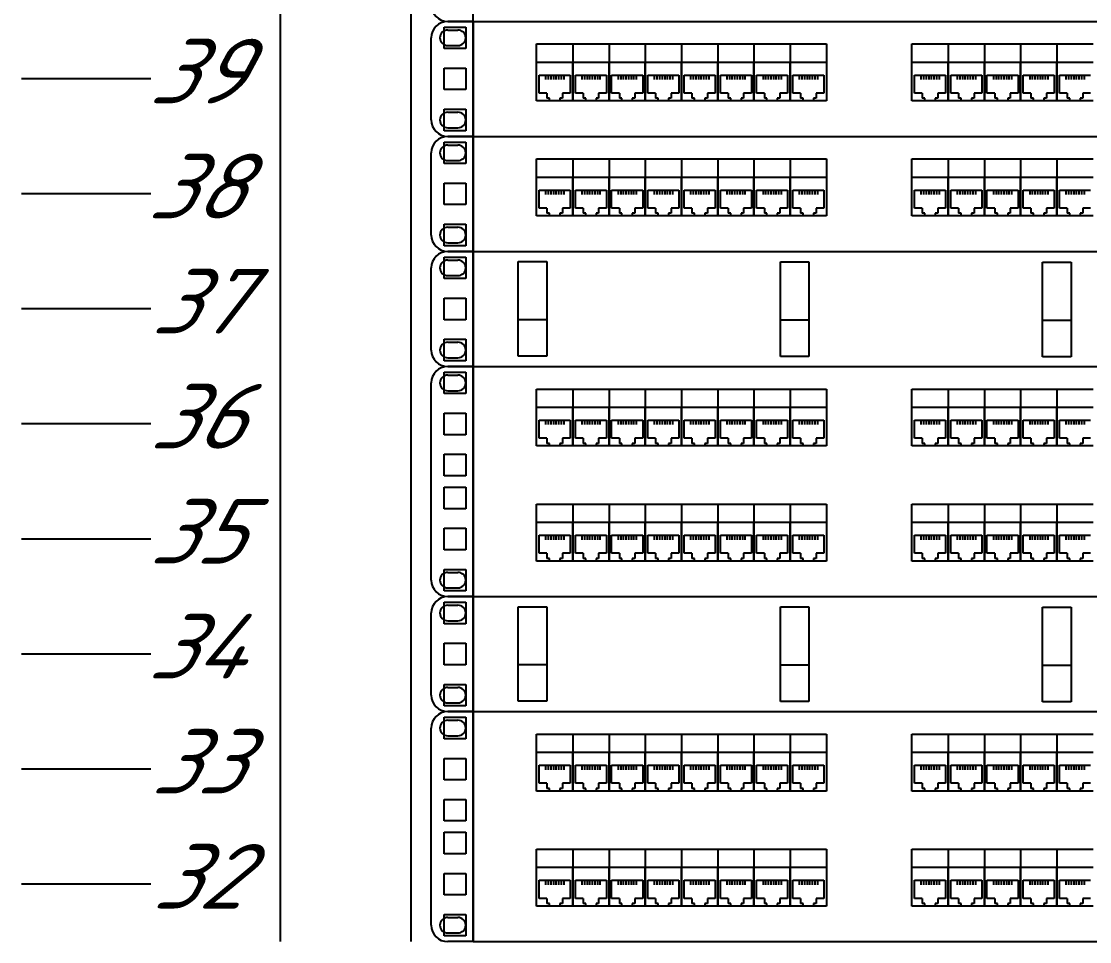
# Model space of a CAD drawing. Extents: x -260425 to 1294666, y -169889 to -2349.
# Drawn here: x 997231 to 1001358, y -81929 to -78373 of the extents above; entities that cross this region are included whole.
import ezdxf
from ezdxf.enums import TextEntityAlignment as Align

# ---------------------------------------------------------------- set-up
doc = ezdxf.new("R2010")
doc.units = 0
doc.header["$LTSCALE"] = 100
doc.styles.add('1ISOCPEUR', font='isocpeui.ttf', dxfattribs={"height": 250})

# ---------------------------------------------------------------- blocks, each defined once
blk = doc.blocks.new('*U218')
at = {"color": 0, "linetype": 'ByBlock', "lineweight": -2}
for p, q in [((0, 1811.3), (0, 1766.85)), ((50.5, 1811.3), (50.5, 1766.85)), ((0, 1766.85), (0, 1722.4)), ((50.5, 1766.85), (50.5, 1722.4)), ((74.5, 1766.85), (74.5, 1722.4)), ((63.35, 1756.35), (63.35, 1764.65)), ((63.35, 1764.65), (71.65, 1764.65)), ((71.65, 1764.65), (71.65, 1756.35)), ((71.65, 1756.35), (63.35, 1756.35)), ((63.35, 1740.475), (63.35, 1748.775)), ((63.35, 1748.775), (71.65, 1748.775)), ((71.65, 1748.775), (71.65, 1740.475)), ((-50, 1744.625), (-100, 1744.625)), ((71.65, 1740.475), (63.35, 1740.475)), ((63.35, 1724.6), (63.35, 1732.9)), ((63.35, 1732.9), (71.65, 1732.9)), ((71.65, 1732.9), (71.65, 1724.6)), ((0, 1722.4), (0, 1677.95)), ((50.5, 1722.4), (50.5, 1677.95)), ((71.65, 1724.6), (63.35, 1724.6)), ((74.5, 1722.4), (74.5, 1677.95)), ((63.35, 1711.9), (63.35, 1720.2)), ((63.35, 1720.2), (71.65, 1720.2)), ((71.65, 1720.2), (71.65, 1711.9)), ((71.65, 1711.9), (63.35, 1711.9)), ((63.35, 1696.025), (63.35, 1704.325)), ((63.35, 1704.325), (71.65, 1704.325)), ((71.65, 1704.325), (71.65, 1696.025)), ((-50, 1700.175), (-100, 1700.175)), ((71.65, 1696.025), (63.35, 1696.025)), ((63.35, 1680.15), (63.35, 1688.45)), ((63.35, 1688.45), (71.65, 1688.45)), ((71.65, 1688.45), (71.65, 1680.15)), ((71.65, 1680.15), (63.35, 1680.15)), ((0, 1677.95), (0, 1633.5)), ((50.5, 1677.95), (50.5, 1633.5)), ((63.35, 1667.45), (63.35, 1675.75)), ((63.35, 1675.75), (71.65, 1675.75)), ((71.65, 1675.75), (71.65, 1667.45)), ((74.5, 1677.95), (74.5, 1633.5)), ((71.65, 1667.45), (63.35, 1667.45)), ((63.35, 1651.575), (63.35, 1659.875)), ((63.35, 1659.875), (71.65, 1659.875)), ((71.65, 1659.875), (71.65, 1651.575)), ((-50, 1655.725), (-100, 1655.725)), ((71.65, 1651.575), (63.35, 1651.575)), ((63.35, 1635.7), (63.35, 1644)), ((63.35, 1644), (71.65, 1644)), ((71.65, 1644), (71.65, 1635.7)), ((71.65, 1635.7), (63.35, 1635.7)), ((0, 1633.5), (0, 1589.05)), ((50.5, 1633.5), (50.5, 1589.05)), ((63.35, 1623), (63.35, 1631.3)), ((63.35, 1631.3), (71.65, 1631.3)), ((71.65, 1631.3), (71.65, 1623)), ((74.5, 1633.5), (74.5, 1589.05)), ((71.65, 1623), (63.35, 1623)), ((63.35, 1607.125), (63.35, 1615.425)), ((63.35, 1615.425), (71.65, 1615.425)), ((71.65, 1615.425), (71.65, 1607.125)), ((-50, 1611.275), (-100, 1611.275)), ((71.65, 1607.125), (63.35, 1607.125)), ((63.35, 1591.25), (63.35, 1599.55)), ((63.35, 1599.55), (71.65, 1599.55)), ((71.65, 1599.55), (71.65, 1591.25)), ((0, 1589.05), (0, 1544.6)), ((50.5, 1589.05), (50.5, 1544.6)), ((71.65, 1591.25), (63.35, 1591.25)), ((74.5, 1589.05), (74.5, 1544.6)), ((63.35, 1578.55), (63.35, 1586.85)), ((63.35, 1586.85), (71.65, 1586.85)), ((71.65, 1586.85), (71.65, 1578.55)), ((71.65, 1578.55), (63.35, 1578.55)), ((63.35, 1562.675), (63.35, 1570.975)), ((63.35, 1570.975), (71.65, 1570.975)), ((71.65, 1570.975), (71.65, 1562.675)), ((-50, 1566.825), (-100, 1566.825)), ((71.65, 1562.675), (63.35, 1562.675)), ((63.35, 1546.8), (63.35, 1555.1)), ((63.35, 1555.1), (71.65, 1555.1)), ((71.65, 1555.1), (71.65, 1546.8)), ((0, 1544.6), (0, 1500.15)), ((50.5, 1544.6), (50.5, 1500.15)), ((71.65, 1546.8), (63.35, 1546.8)), ((74.5, 1544.6), (74.5, 1500.15)), ((63.35, 1534.1), (63.35, 1542.4)), ((63.35, 1542.4), (71.65, 1542.4)), ((71.65, 1542.4), (71.65, 1534.1)), ((71.65, 1534.1), (63.35, 1534.1)), ((63.35, 1518.225), (63.35, 1526.525)), ((63.35, 1526.525), (71.65, 1526.525)), ((71.65, 1526.525), (71.65, 1518.225)), ((-50, 1522.375), (-100, 1522.375)), ((71.65, 1518.225), (63.35, 1518.225)), ((63.35, 1502.35), (63.35, 1510.65)), ((63.35, 1510.65), (71.65, 1510.65)), ((71.65, 1510.65), (71.65, 1502.35)), ((71.65, 1502.35), (63.35, 1502.35)), ((0, 1500.15), (0, 1455.7)), ((50.5, 1500.15), (50.5, 1455.7)), ((63.35, 1489.65), (63.35, 1497.95)), ((63.35, 1497.95), (71.65, 1497.95)), ((71.65, 1497.95), (71.65, 1489.65)), ((74.5, 1500.15), (74.5, 1455.7)), ((71.65, 1489.65), (63.35, 1489.65)), ((63.35, 1473.775), (63.35, 1482.075)), ((63.35, 1482.075), (71.65, 1482.075)), ((71.65, 1482.075), (71.65, 1473.775)), ((-50, 1477.925), (-100, 1477.925)), ((71.65, 1473.775), (63.35, 1473.775)), ((63.35, 1457.9), (63.35, 1466.2)), ((63.35, 1466.2), (71.65, 1466.2)), ((71.65, 1466.2), (71.65, 1457.9)), ((71.65, 1457.9), (63.35, 1457.9)), ((0, 1455.7), (0, 1411.25)), ((50.5, 1455.7), (50.5, 1411.25)), ((63.35, 1445.2), (63.35, 1453.5)), ((63.35, 1453.5), (71.65, 1453.5)), ((71.65, 1453.5), (71.65, 1445.2)), ((74.5, 1455.7), (74.5, 1411.25)), ((71.65, 1445.2), (63.35, 1445.2)), ((63.35, 1429.325), (63.35, 1437.625)), ((63.35, 1437.625), (71.65, 1437.625)), ((71.65, 1437.625), (71.65, 1429.325)), ((-50, 1433.475), (-100, 1433.475)), ((71.65, 1429.325), (63.35, 1429.325)), ((63.35, 1413.45), (63.35, 1421.75)), ((63.35, 1421.75), (71.65, 1421.75)), ((71.65, 1421.75), (71.65, 1413.45)), ((71.65, 1413.45), (63.35, 1413.45))]:
    blk.add_line(p, q, dxfattribs=at)
blk = doc.blocks.new('*U215')
at = {"color": 0, "linetype": 'ByBlock', "lineweight": -2}
for p, q in [((164.69, 22.22), (174.5, 22.22)), ((174.5, -22.23), (174.5, 22.22)), ((174.5, 22.22), (625.5, 22.22)), ((164.69, 18.87), (168.65, 18.87)), ((158.34, -15.88), (158.34, 15.87)), ((164.69, 12.87), (168.65, 12.87)), ((199, 6.5), (199, 13.5)), ((199, 13.5), (213, 13.5)), ((213, 13.5), (213, 6.5)), ((213, 13.5), (227, 13.5)), ((227, 13.5), (227, 6.5)), ((227, 13.5), (241, 13.5)), ((241, 13.5), (241, 6.5)), ((241, 13.5), (255, 13.5)), ((255, 13.5), (255, 6.5)), ((255, 13.5), (269, 13.5)), ((269, 13.5), (269, 6.5)), ((269, 13.5), (283, 13.5)), ((283, 13.5), (283, 6.5)), ((283, 13.5), (297, 13.5)), ((297, 13.5), (297, 6.5)), ((297, 13.5), (311, 13.5)), ((311, 13.5), (311, 6.5)), ((344, 13.5), (358, 13.5)), ((344, 6.5), (344, 13.5)), ((358, 13.5), (372, 13.5)), ((358, 13.5), (358, 6.5)), ((372, 13.5), (386, 13.5)), ((372, 13.5), (372, 6.5)), ((386, 13.5), (400, 13.5)), ((386, 13.5), (386, 6.5)), ((400, 13.5), (414, 13.5)), ((400, 13.5), (400, 6.5)), ((199, 6.5), (213, 6.5)), ((199, -8.5), (199, 6.5)), ((213, 6.5), (227, 6.5)), ((213, -8.5), (213, 6.5)), ((213, 6.5), (213, -8.5)), ((227, 6.5), (241, 6.5)), ((227, -8.5), (227, 6.5)), ((227, 6.5), (227, -8.5)), ((241, 6.5), (255, 6.5)), ((241, -8.5), (241, 6.5)), ((241, 6.5), (241, -8.5)), ((255, 6.5), (255, -8.5)), ((255, 6.5), (269, 6.5)), ((255, -8.5), (255, 6.5)), ((269, 6.5), (269, -8.5)), ((269, 6.5), (283, 6.5)), ((269, -8.5), (269, 6.5)), ((283, 6.5), (297, 6.5)), ((283, -8.5), (283, 6.5)), ((283, 6.5), (283, -8.5)), ((297, 6.5), (297, -8.5)), ((297, 6.5), (311, 6.5)), ((297, -8.5), (297, 6.5)), ((311, 6.5), (311, -8.5)), ((344, 6.5), (358, 6.5)), ((344, -8.5), (344, 6.5)), ((358, 6.5), (358, -8.5)), ((358, 6.5), (372, 6.5)), ((358, -8.5), (358, 6.5)), ((372, 6.5), (372, -8.5)), ((372, 6.5), (386, 6.5)), ((372, -8.5), (372, 6.5)), ((386, 6.5), (386, -8.5)), ((386, 6.5), (400, 6.5)), ((386, -8.5), (386, 6.5)), ((400, 6.5), (414, 6.5)), ((400, -8.5), (400, 6.5)), ((400, 6.5), (400, -8.5)), ((200, -2), (200, 1.5)), ((200, -5.5), (200, 1.5)), ((200, 1.5), (212, 1.5)), ((202.5, 1.5), (202.5, -0.25)), ((203.5, 1.5), (203.5, -0.25)), ((204.5, 1.5), (204.5, -0.25)), ((205.5, 1.5), (205.5, -0.25)), ((206.5, 1.5), (206.5, -0.25)), ((207.5, 1.5), (207.5, -0.25)), ((208.5, 1.5), (208.5, -0.25)), ((209.5, 1.5), (209.5, -0.25)), ((212, 1.5), (212, -5.5)), ((214, -2), (214, 1.5)), ((214, -5.5), (214, 1.5)), ((214, 1.5), (226, 1.5)), ((216.5, 1.5), (216.5, -0.25)), ((217.5, 1.5), (217.5, -0.25)), ((218.5, 1.5), (218.5, -0.25)), ((219.5, 1.5), (219.5, -0.25)), ((220.5, 1.5), (220.5, -0.25)), ((221.5, 1.5), (221.5, -0.25)), ((222.5, 1.5), (222.5, -0.25)), ((223.5, 1.5), (223.5, -0.25)), ((226, 1.5), (226, -5.5)), ((228, -2), (228, 1.5)), ((228, -5.5), (228, 1.5)), ((228, 1.5), (240, 1.5)), ((230.5, 1.5), (230.5, -0.25)), ((231.5, 1.5), (231.5, -0.25)), ((232.5, 1.5), (232.5, -0.25)), ((233.5, 1.5), (233.5, -0.25)), ((234.5, 1.5), (234.5, -0.25)), ((235.5, 1.5), (235.5, -0.25)), ((236.5, 1.5), (236.5, -0.25)), ((237.5, 1.5), (237.5, -0.25)), ((240, 1.5), (240, -5.5)), ((242, -2), (242, 1.5)), ((242, -5.5), (242, 1.5)), ((242, 1.5), (254, 1.5)), ((244.5, 1.5), (244.5, -0.25)), ((245.5, 1.5), (245.5, -0.25)), ((246.5, 1.5), (246.5, -0.25)), ((247.5, 1.5), (247.5, -0.25)), ((248.5, 1.5), (248.5, -0.25)), ((249.5, 1.5), (249.5, -0.25)), ((250.5, 1.5), (250.5, -0.25)), ((251.5, 1.5), (251.5, -0.25)), ((254, 1.5), (254, -5.5)), ((256, -2), (256, 1.5)), ((256, -5.5), (256, 1.5)), ((256, 1.5), (268, 1.5)), ((258.5, 1.5), (258.5, -0.25)), ((259.5, 1.5), (259.5, -0.25)), ((260.5, 1.5), (260.5, -0.25)), ((261.5, 1.5), (261.5, -0.25)), ((262.5, 1.5), (262.5, -0.25)), ((263.5, 1.5), (263.5, -0.25)), ((264.5, 1.5), (264.5, -0.25)), ((265.5, 1.5), (265.5, -0.25)), ((268, 1.5), (268, -5.5)), ((270, -2), (270, 1.5)), ((270, -5.5), (270, 1.5)), ((270, 1.5), (282, 1.5)), ((272.5, 1.5), (272.5, -0.25)), ((273.5, 1.5), (273.5, -0.25)), ((274.5, 1.5), (274.5, -0.25)), ((275.5, 1.5), (275.5, -0.25)), ((276.5, 1.5), (276.5, -0.25)), ((277.5, 1.5), (277.5, -0.25)), ((278.5, 1.5), (278.5, -0.25)), ((279.5, 1.5), (279.5, -0.25)), ((282, 1.5), (282, -5.5)), ((284, -2), (284, 1.5)), ((284, -5.5), (284, 1.5)), ((284, 1.5), (296, 1.5)), ((286.5, 1.5), (286.5, -0.25)), ((287.5, 1.5), (287.5, -0.25)), ((288.5, 1.5), (288.5, -0.25)), ((289.5, 1.5), (289.5, -0.25)), ((290.5, 1.5), (290.5, -0.25)), ((291.5, 1.5), (291.5, -0.25)), ((292.5, 1.5), (292.5, -0.25)), ((293.5, 1.5), (293.5, -0.25)), ((296, 1.5), (296, -5.5)), ((298, -2), (298, 1.5)), ((298, -5.5), (298, 1.5)), ((298, 1.5), (310, 1.5)), ((300.5, 1.5), (300.5, -0.25)), ((301.5, 1.5), (301.5, -0.25)), ((302.5, 1.5), (302.5, -0.25)), ((303.5, 1.5), (303.5, -0.25)), ((304.5, 1.5), (304.5, -0.25)), ((305.5, 1.5), (305.5, -0.25)), ((306.5, 1.5), (306.5, -0.25)), ((307.5, 1.5), (307.5, -0.25)), ((310, 1.5), (310, -5.5)), ((345, -2), (345, 1.5)), ((345, -5.5), (345, 1.5)), ((345, 1.5), (357, 1.5)), ((347.5, 1.5), (347.5, -0.25)), ((348.5, 1.5), (348.5, -0.25)), ((349.5, 1.5), (349.5, -0.25)), ((350.5, 1.5), (350.5, -0.25)), ((351.5, 1.5), (351.5, -0.25)), ((352.5, 1.5), (352.5, -0.25)), ((353.5, 1.5), (353.5, -0.25)), ((354.5, 1.5), (354.5, -0.25)), ((357, 1.5), (357, -5.5)), ((359, -2), (359, 1.5)), ((359, -5.5), (359, 1.5)), ((359, 1.5), (371, 1.5)), ((361.5, 1.5), (361.5, -0.25)), ((362.5, 1.5), (362.5, -0.25)), ((363.5, 1.5), (363.5, -0.25)), ((364.5, 1.5), (364.5, -0.25)), ((365.5, 1.5), (365.5, -0.25)), ((366.5, 1.5), (366.5, -0.25)), ((367.5, 1.5), (367.5, -0.25)), ((368.5, 1.5), (368.5, -0.25)), ((371, 1.5), (371, -5.5)), ((373, -2), (373, 1.5)), ((373, -5.5), (373, 1.5)), ((373, 1.5), (385, 1.5)), ((375.5, 1.5), (375.5, -0.25)), ((376.5, 1.5), (376.5, -0.25)), ((377.5, 1.5), (377.5, -0.25)), ((378.5, 1.5), (378.5, -0.25)), ((379.5, 1.5), (379.5, -0.25)), ((380.5, 1.5), (380.5, -0.25)), ((381.5, 1.5), (381.5, -0.25)), ((382.5, 1.5), (382.5, -0.25)), ((385, 1.5), (385, -5.5)), ((387, -2), (387, 1.5)), ((387, -5.5), (387, 1.5)), ((387, 1.5), (399, 1.5)), ((389.5, 1.5), (389.5, -0.25)), ((390.5, 1.5), (390.5, -0.25)), ((391.5, 1.5), (391.5, -0.25)), ((392.5, 1.5), (392.5, -0.25)), ((393.5, 1.5), (393.5, -0.25)), ((394.5, 1.5), (394.5, -0.25)), ((395.5, 1.5), (395.5, -0.25)), ((396.5, 1.5), (396.5, -0.25)), ((399, 1.5), (399, -5.5)), ((401, -2), (401, 1.5)), ((401, -5.5), (401, 1.5)), ((401, 1.5), (413, 1.5)), ((403.5, 1.5), (403.5, -0.25)), ((404.5, 1.5), (404.5, -0.25)), ((405.5, 1.5), (405.5, -0.25)), ((406.5, 1.5), (406.5, -0.25)), ((407.5, 1.5), (407.5, -0.25)), ((408.5, 1.5), (408.5, -0.25)), ((409.5, 1.5), (409.5, -0.25)), ((410.5, 1.5), (410.5, -0.25)), ((203, -5.5), (200, -5.5)), ((203, -5.5), (203, -7.5)), ((204, -7.5), (203, -7.5)), ((204, -8.5), (204, -7.5)), ((208, -7.5), (208, -8.5)), ((209, -7.5), (208, -7.5)), ((209, -5.5), (209, -7.5)), ((212, -5.5), (209, -5.5)), ((217, -5.5), (214, -5.5)), ((217, -5.5), (217, -7.5)), ((218, -7.5), (217, -7.5)), ((218, -8.5), (218, -7.5)), ((222, -7.5), (222, -8.5)), ((223, -7.5), (222, -7.5)), ((223, -5.5), (223, -7.5)), ((226, -5.5), (223, -5.5)), ((231, -5.5), (228, -5.5)), ((231, -5.5), (231, -7.5)), ((232, -7.5), (231, -7.5)), ((232, -8.5), (232, -7.5)), ((236, -7.5), (236, -8.5)), ((237, -7.5), (236, -7.5)), ((237, -5.5), (237, -7.5)), ((240, -5.5), (237, -5.5)), ((245, -5.5), (242, -5.5)), ((245, -5.5), (245, -7.5)), ((246, -7.5), (245, -7.5)), ((246, -8.5), (246, -7.5)), ((250, -7.5), (250, -8.5)), ((251, -7.5), (250, -7.5)), ((251, -5.5), (251, -7.5)), ((254, -5.5), (251, -5.5)), ((259, -5.5), (256, -5.5)), ((259, -5.5), (259, -7.5)), ((260, -7.5), (259, -7.5)), ((260, -8.5), (260, -7.5)), ((264, -7.5), (264, -8.5)), ((265, -7.5), (264, -7.5)), ((265, -5.5), (265, -7.5)), ((268, -5.5), (265, -5.5)), ((273, -5.5), (270, -5.5)), ((273, -5.5), (273, -7.5)), ((274, -7.5), (273, -7.5)), ((274, -8.5), (274, -7.5)), ((278, -7.5), (278, -8.5)), ((279, -7.5), (278, -7.5)), ((279, -5.5), (279, -7.5)), ((282, -5.5), (279, -5.5)), ((287, -5.5), (284, -5.5)), ((287, -5.5), (287, -7.5)), ((288, -7.5), (287, -7.5)), ((288, -8.5), (288, -7.5)), ((292, -7.5), (292, -8.5)), ((293, -7.5), (292, -7.5)), ((293, -5.5), (293, -7.5)), ((296, -5.5), (293, -5.5)), ((301, -5.5), (298, -5.5)), ((301, -5.5), (301, -7.5)), ((302, -7.5), (301, -7.5)), ((302, -8.5), (302, -7.5)), ((306, -7.5), (306, -8.5)), ((307, -7.5), (306, -7.5)), ((307, -5.5), (307, -7.5)), ((310, -5.5), (307, -5.5)), ((348, -5.5), (345, -5.5)), ((348, -5.5), (348, -7.5)), ((349, -7.5), (348, -7.5)), ((349, -8.5), (349, -7.5)), ((353, -7.5), (353, -8.5)), ((354, -7.5), (353, -7.5)), ((354, -5.5), (354, -7.5)), ((357, -5.5), (354, -5.5)), ((362, -5.5), (359, -5.5)), ((362, -5.5), (362, -7.5)), ((363, -7.5), (362, -7.5)), ((363, -8.5), (363, -7.5)), ((367, -7.5), (367, -8.5)), ((368, -7.5), (367, -7.5)), ((368, -5.5), (368, -7.5)), ((371, -5.5), (368, -5.5)), ((376, -5.5), (373, -5.5)), ((376, -5.5), (376, -7.5)), ((377, -7.5), (376, -7.5)), ((377, -8.5), (377, -7.5)), ((381, -7.5), (381, -8.5)), ((382, -7.5), (381, -7.5)), ((382, -5.5), (382, -7.5)), ((385, -5.5), (382, -5.5)), ((390, -5.5), (387, -5.5)), ((390, -5.5), (390, -7.5)), ((391, -7.5), (390, -7.5)), ((391, -8.5), (391, -7.5)), ((395, -7.5), (395, -8.5)), ((396, -7.5), (395, -7.5)), ((396, -5.5), (396, -7.5)), ((399, -5.5), (396, -5.5)), ((404, -5.5), (401, -5.5)), ((404, -5.5), (404, -7.5)), ((405, -7.5), (404, -7.5)), ((405, -8.5), (405, -7.5)), ((409, -7.5), (409, -8.5)), ((410, -7.5), (409, -7.5)), ((410, -5.5), (410, -7.5)), ((413, -5.5), (410, -5.5)), ((213, -8.5), (199, -8.5)), ((208, -8.5), (204, -8.5)), ((227, -8.5), (213, -8.5)), ((222, -8.5), (218, -8.5)), ((241, -8.5), (227, -8.5)), ((236, -8.5), (232, -8.5)), ((255, -8.5), (241, -8.5)), ((250, -8.5), (246, -8.5)), ((269, -8.5), (255, -8.5)), ((264, -8.5), (260, -8.5)), ((283, -8.5), (269, -8.5)), ((278, -8.5), (274, -8.5)), ((297, -8.5), (283, -8.5)), ((292, -8.5), (288, -8.5)), ((311, -8.5), (297, -8.5)), ((306, -8.5), (302, -8.5)), ((358, -8.5), (344, -8.5)), ((353, -8.5), (349, -8.5)), ((372, -8.5), (358, -8.5)), ((367, -8.5), (363, -8.5)), ((386, -8.5), (372, -8.5)), ((381, -8.5), (377, -8.5)), ((400, -8.5), (386, -8.5)), ((395, -8.5), (391, -8.5)), ((414, -8.5), (400, -8.5)), ((409, -8.5), (405, -8.5)), ((164.69, -12.88), (168.65, -12.88)), ((164.69, -18.88), (168.65, -18.88)), ((174.5, -22.23), (164.69, -22.23)), ((174.5, -22.23), (625.5, -22.23))]:
    blk.add_line(p, q, dxfattribs=at)
for centre, radius, start, end in [((164.69, 15.87), 6.35, 90, 180), ((164.69, 15.87), 3, 90, 270), ((168.65, 15.87), 3, 270, 90), ((164.69, -15.88), 6.35, 180, 270), ((164.69, -15.88), 3, 90, 270), ((168.65, -15.88), 3, 270, 90)]:
    blk.add_arc(centre, radius, start, end, dxfattribs=at)
at = {"color": 0, "lineweight": -2, "style": '1ISOCPEUR', "oblique": 15, "flags": 8}
blk.add_attdef('НАИМЕНОВАНИЕ', text='', height=25, dxfattribs=at).set_placement((750, 10.69), align=Align.MIDDLE_LEFT)
blk = doc.blocks.new('*U214')
at = {"color": 0, "linetype": 'ByBlock', "lineweight": -2}
for p, q in [((164.69, 22.22), (174.5, 22.22)), ((174.5, 22.22), (625.5, 22.22)), ((174.5, -22.23), (174.5, 22.22)), ((164.69, 18.87), (168.65, 18.87)), ((191.9, 18.31), (202.93, 18.31)), ((191.9, -18.19), (191.9, 18.31)), ((202.93, 18.31), (202.93, -18.19)), ((293.19, 18.19), (304.22, 18.19)), ((293.19, -18.31), (293.19, 18.19)), ((304.22, 18.19), (304.22, -18.31)), ((394.48, 18.06), (405.52, 18.06)), ((394.48, -18.44), (394.48, 18.06)), ((405.52, 18.06), (405.52, -18.44)), ((158.34, -15.88), (158.34, 15.87)), ((164.69, 12.87), (168.65, 12.87)), ((191.9, -4.03), (202.93, -4.03)), ((293.19, -4.15), (304.22, -4.15)), ((394.48, -4.28), (405.52, -4.28)), ((164.69, -12.88), (168.65, -12.88)), ((164.69, -18.88), (168.65, -18.88)), ((202.93, -18.19), (191.9, -18.19)), ((304.22, -18.31), (293.19, -18.31)), ((405.52, -18.44), (394.48, -18.44)), ((174.5, -22.23), (164.69, -22.23)), ((174.5, -22.23), (625.5, -22.23))]:
    blk.add_line(p, q, dxfattribs=at)
for centre, radius, start, end in [((164.69, 15.87), 6.35, 90, 180), ((164.69, 15.87), 3, 90, 270), ((168.65, 15.87), 3, 270, 90), ((164.69, -15.88), 6.35, 180, 270), ((164.69, -15.88), 3, 90, 270), ((168.65, -15.88), 3, 270, 90)]:
    blk.add_arc(centre, radius, start, end, dxfattribs=at)
at = {"color": 0, "lineweight": -2, "style": '1ISOCPEUR', "oblique": 15, "flags": 8}
blk.add_attdef('НАИМЕНОВАНИЕ', text='', height=25, dxfattribs=at).set_placement((750, 10.43), align=Align.MIDDLE_LEFT)
blk = doc.blocks.new("19'' маркер юнита")
at = {"color": 0, "linetype": 'ByBlock', "lineweight": -2, "style": '1ISOCPEUR', "oblique": 15, "flags": 8}
blk.add_attdef('#', text='', height=25, dxfattribs=at).set_placement((35, 3), align=Align.MIDDLE_RIGHT)
blk = doc.blocks.new('*U223')
at = {"color": 0, "linetype": 'ByBlock', "lineweight": -2}
for p, q in [((164.69, 22.22), (174.5, 22.22)), ((174.5, -66.68), (174.5, 22.22)), ((174.5, 22.22), (625.5, 22.22)), ((164.69, 18.87), (168.65, 18.87)), ((158.34, -60.33), (158.34, 15.87)), ((164.69, 12.87), (168.65, 12.87)), ((199, 6.5), (199, 13.5)), ((199, 13.5), (213, 13.5)), ((213, 13.5), (213, 6.5)), ((213, 13.5), (227, 13.5)), ((227, 13.5), (227, 6.5)), ((227, 13.5), (241, 13.5)), ((241, 13.5), (241, 6.5)), ((241, 13.5), (255, 13.5)), ((255, 13.5), (255, 6.5)), ((255, 13.5), (269, 13.5)), ((269, 13.5), (269, 6.5)), ((269, 13.5), (283, 13.5)), ((283, 13.5), (283, 6.5)), ((283, 13.5), (297, 13.5)), ((297, 13.5), (297, 6.5)), ((297, 13.5), (311, 13.5)), ((311, 13.5), (311, 6.5)), ((344, 13.5), (358, 13.5)), ((344, 6.5), (344, 13.5)), ((358, 13.5), (372, 13.5)), ((358, 13.5), (358, 6.5)), ((372, 13.5), (386, 13.5)), ((372, 13.5), (372, 6.5)), ((386, 13.5), (400, 13.5)), ((386, 13.5), (386, 6.5)), ((400, 13.5), (414, 13.5)), ((400, 13.5), (400, 6.5)), ((199, 6.5), (213, 6.5)), ((199, -8.5), (199, 6.5)), ((213, 6.5), (227, 6.5)), ((213, -8.5), (213, 6.5)), ((213, 6.5), (213, -8.5)), ((227, 6.5), (241, 6.5)), ((227, -8.5), (227, 6.5)), ((227, 6.5), (227, -8.5)), ((241, 6.5), (255, 6.5)), ((241, -8.5), (241, 6.5)), ((241, 6.5), (241, -8.5)), ((255, 6.5), (255, -8.5)), ((255, 6.5), (269, 6.5)), ((255, -8.5), (255, 6.5)), ((269, 6.5), (269, -8.5)), ((269, 6.5), (283, 6.5)), ((269, -8.5), (269, 6.5)), ((283, 6.5), (297, 6.5)), ((283, -8.5), (283, 6.5)), ((283, 6.5), (283, -8.5)), ((297, 6.5), (297, -8.5)), ((297, 6.5), (311, 6.5)), ((297, -8.5), (297, 6.5)), ((311, 6.5), (311, -8.5)), ((344, 6.5), (358, 6.5)), ((344, -8.5), (344, 6.5)), ((358, 6.5), (358, -8.5)), ((358, 6.5), (372, 6.5)), ((358, -8.5), (358, 6.5)), ((372, 6.5), (372, -8.5)), ((372, 6.5), (386, 6.5)), ((372, -8.5), (372, 6.5)), ((386, 6.5), (386, -8.5)), ((386, 6.5), (400, 6.5)), ((386, -8.5), (386, 6.5)), ((400, 6.5), (414, 6.5)), ((400, -8.5), (400, 6.5)), ((400, 6.5), (400, -8.5)), ((200, -2), (200, 1.5)), ((200, -5.5), (200, 1.5)), ((200, 1.5), (212, 1.5)), ((202.5, 1.5), (202.5, -0.25)), ((203.5, 1.5), (203.5, -0.25)), ((204.5, 1.5), (204.5, -0.25)), ((205.5, 1.5), (205.5, -0.25)), ((206.5, 1.5), (206.5, -0.25)), ((207.5, 1.5), (207.5, -0.25)), ((208.5, 1.5), (208.5, -0.25)), ((209.5, 1.5), (209.5, -0.25)), ((212, 1.5), (212, -5.5)), ((214, -2), (214, 1.5)), ((214, -5.5), (214, 1.5)), ((214, 1.5), (226, 1.5)), ((216.5, 1.5), (216.5, -0.25)), ((217.5, 1.5), (217.5, -0.25)), ((218.5, 1.5), (218.5, -0.25)), ((219.5, 1.5), (219.5, -0.25)), ((220.5, 1.5), (220.5, -0.25)), ((221.5, 1.5), (221.5, -0.25)), ((222.5, 1.5), (222.5, -0.25)), ((223.5, 1.5), (223.5, -0.25)), ((226, 1.5), (226, -5.5)), ((228, -2), (228, 1.5)), ((228, -5.5), (228, 1.5)), ((228, 1.5), (240, 1.5)), ((230.5, 1.5), (230.5, -0.25)), ((231.5, 1.5), (231.5, -0.25)), ((232.5, 1.5), (232.5, -0.25)), ((233.5, 1.5), (233.5, -0.25)), ((234.5, 1.5), (234.5, -0.25)), ((235.5, 1.5), (235.5, -0.25)), ((236.5, 1.5), (236.5, -0.25)), ((237.5, 1.5), (237.5, -0.25)), ((240, 1.5), (240, -5.5)), ((242, -2), (242, 1.5)), ((242, -5.5), (242, 1.5)), ((242, 1.5), (254, 1.5)), ((244.5, 1.5), (244.5, -0.25)), ((245.5, 1.5), (245.5, -0.25)), ((246.5, 1.5), (246.5, -0.25)), ((247.5, 1.5), (247.5, -0.25)), ((248.5, 1.5), (248.5, -0.25)), ((249.5, 1.5), (249.5, -0.25)), ((250.5, 1.5), (250.5, -0.25)), ((251.5, 1.5), (251.5, -0.25)), ((254, 1.5), (254, -5.5)), ((256, -2), (256, 1.5)), ((256, -5.5), (256, 1.5)), ((256, 1.5), (268, 1.5)), ((258.5, 1.5), (258.5, -0.25)), ((259.5, 1.5), (259.5, -0.25)), ((260.5, 1.5), (260.5, -0.25)), ((261.5, 1.5), (261.5, -0.25)), ((262.5, 1.5), (262.5, -0.25)), ((263.5, 1.5), (263.5, -0.25)), ((264.5, 1.5), (264.5, -0.25)), ((265.5, 1.5), (265.5, -0.25)), ((268, 1.5), (268, -5.5)), ((270, -2), (270, 1.5)), ((270, -5.5), (270, 1.5)), ((270, 1.5), (282, 1.5)), ((272.5, 1.5), (272.5, -0.25)), ((273.5, 1.5), (273.5, -0.25)), ((274.5, 1.5), (274.5, -0.25)), ((275.5, 1.5), (275.5, -0.25)), ((276.5, 1.5), (276.5, -0.25)), ((277.5, 1.5), (277.5, -0.25)), ((278.5, 1.5), (278.5, -0.25)), ((279.5, 1.5), (279.5, -0.25)), ((282, 1.5), (282, -5.5)), ((284, -2), (284, 1.5)), ((284, -5.5), (284, 1.5)), ((284, 1.5), (296, 1.5)), ((286.5, 1.5), (286.5, -0.25)), ((287.5, 1.5), (287.5, -0.25)), ((288.5, 1.5), (288.5, -0.25)), ((289.5, 1.5), (289.5, -0.25)), ((290.5, 1.5), (290.5, -0.25)), ((291.5, 1.5), (291.5, -0.25)), ((292.5, 1.5), (292.5, -0.25)), ((293.5, 1.5), (293.5, -0.25)), ((296, 1.5), (296, -5.5)), ((298, -2), (298, 1.5)), ((298, -5.5), (298, 1.5)), ((298, 1.5), (310, 1.5)), ((300.5, 1.5), (300.5, -0.25)), ((301.5, 1.5), (301.5, -0.25)), ((302.5, 1.5), (302.5, -0.25)), ((303.5, 1.5), (303.5, -0.25)), ((304.5, 1.5), (304.5, -0.25)), ((305.5, 1.5), (305.5, -0.25)), ((306.5, 1.5), (306.5, -0.25)), ((307.5, 1.5), (307.5, -0.25)), ((310, 1.5), (310, -5.5)), ((345, -2), (345, 1.5)), ((345, -5.5), (345, 1.5)), ((345, 1.5), (357, 1.5)), ((347.5, 1.5), (347.5, -0.25)), ((348.5, 1.5), (348.5, -0.25)), ((349.5, 1.5), (349.5, -0.25)), ((350.5, 1.5), (350.5, -0.25)), ((351.5, 1.5), (351.5, -0.25)), ((352.5, 1.5), (352.5, -0.25)), ((353.5, 1.5), (353.5, -0.25)), ((354.5, 1.5), (354.5, -0.25)), ((357, 1.5), (357, -5.5)), ((359, -2), (359, 1.5)), ((359, -5.5), (359, 1.5)), ((359, 1.5), (371, 1.5)), ((361.5, 1.5), (361.5, -0.25)), ((362.5, 1.5), (362.5, -0.25)), ((363.5, 1.5), (363.5, -0.25)), ((364.5, 1.5), (364.5, -0.25)), ((365.5, 1.5), (365.5, -0.25)), ((366.5, 1.5), (366.5, -0.25)), ((367.5, 1.5), (367.5, -0.25)), ((368.5, 1.5), (368.5, -0.25)), ((371, 1.5), (371, -5.5)), ((373, -2), (373, 1.5)), ((373, -5.5), (373, 1.5)), ((373, 1.5), (385, 1.5)), ((375.5, 1.5), (375.5, -0.25)), ((376.5, 1.5), (376.5, -0.25)), ((377.5, 1.5), (377.5, -0.25)), ((378.5, 1.5), (378.5, -0.25)), ((379.5, 1.5), (379.5, -0.25)), ((380.5, 1.5), (380.5, -0.25)), ((381.5, 1.5), (381.5, -0.25)), ((382.5, 1.5), (382.5, -0.25)), ((385, 1.5), (385, -5.5)), ((387, -2), (387, 1.5)), ((387, -5.5), (387, 1.5)), ((387, 1.5), (399, 1.5)), ((389.5, 1.5), (389.5, -0.25)), ((390.5, 1.5), (390.5, -0.25)), ((391.5, 1.5), (391.5, -0.25)), ((392.5, 1.5), (392.5, -0.25)), ((393.5, 1.5), (393.5, -0.25)), ((394.5, 1.5), (394.5, -0.25)), ((395.5, 1.5), (395.5, -0.25)), ((396.5, 1.5), (396.5, -0.25)), ((399, 1.5), (399, -5.5)), ((401, -2), (401, 1.5)), ((401, -5.5), (401, 1.5)), ((401, 1.5), (413, 1.5)), ((403.5, 1.5), (403.5, -0.25)), ((404.5, 1.5), (404.5, -0.25)), ((405.5, 1.5), (405.5, -0.25)), ((406.5, 1.5), (406.5, -0.25)), ((407.5, 1.5), (407.5, -0.25)), ((408.5, 1.5), (408.5, -0.25)), ((409.5, 1.5), (409.5, -0.25)), ((410.5, 1.5), (410.5, -0.25)), ((203, -5.5), (200, -5.5)), ((203, -5.5), (203, -7.5)), ((204, -7.5), (203, -7.5)), ((204, -8.5), (204, -7.5)), ((208, -7.5), (208, -8.5)), ((209, -7.5), (208, -7.5)), ((209, -5.5), (209, -7.5)), ((212, -5.5), (209, -5.5)), ((217, -5.5), (214, -5.5)), ((217, -5.5), (217, -7.5)), ((218, -7.5), (217, -7.5)), ((218, -8.5), (218, -7.5)), ((222, -7.5), (222, -8.5)), ((223, -7.5), (222, -7.5)), ((223, -5.5), (223, -7.5)), ((226, -5.5), (223, -5.5)), ((231, -5.5), (228, -5.5)), ((231, -5.5), (231, -7.5)), ((232, -7.5), (231, -7.5)), ((232, -8.5), (232, -7.5)), ((236, -7.5), (236, -8.5)), ((237, -7.5), (236, -7.5)), ((237, -5.5), (237, -7.5)), ((240, -5.5), (237, -5.5)), ((245, -5.5), (242, -5.5)), ((245, -5.5), (245, -7.5)), ((246, -7.5), (245, -7.5)), ((246, -8.5), (246, -7.5)), ((250, -7.5), (250, -8.5)), ((251, -7.5), (250, -7.5)), ((251, -5.5), (251, -7.5)), ((254, -5.5), (251, -5.5)), ((259, -5.5), (256, -5.5)), ((259, -5.5), (259, -7.5)), ((260, -7.5), (259, -7.5)), ((260, -8.5), (260, -7.5)), ((264, -7.5), (264, -8.5)), ((265, -7.5), (264, -7.5)), ((265, -5.5), (265, -7.5)), ((268, -5.5), (265, -5.5)), ((273, -5.5), (270, -5.5)), ((273, -5.5), (273, -7.5)), ((274, -7.5), (273, -7.5)), ((274, -8.5), (274, -7.5)), ((278, -7.5), (278, -8.5)), ((279, -7.5), (278, -7.5)), ((279, -5.5), (279, -7.5)), ((282, -5.5), (279, -5.5)), ((287, -5.5), (284, -5.5)), ((287, -5.5), (287, -7.5)), ((288, -7.5), (287, -7.5)), ((288, -8.5), (288, -7.5)), ((292, -7.5), (292, -8.5)), ((293, -7.5), (292, -7.5)), ((293, -5.5), (293, -7.5)), ((296, -5.5), (293, -5.5)), ((301, -5.5), (298, -5.5)), ((301, -5.5), (301, -7.5)), ((302, -7.5), (301, -7.5)), ((302, -8.5), (302, -7.5)), ((306, -7.5), (306, -8.5)), ((307, -7.5), (306, -7.5)), ((307, -5.5), (307, -7.5)), ((310, -5.5), (307, -5.5)), ((348, -5.5), (345, -5.5)), ((348, -5.5), (348, -7.5)), ((349, -7.5), (348, -7.5)), ((349, -8.5), (349, -7.5)), ((353, -7.5), (353, -8.5)), ((354, -7.5), (353, -7.5)), ((354, -5.5), (354, -7.5)), ((357, -5.5), (354, -5.5)), ((362, -5.5), (359, -5.5)), ((362, -5.5), (362, -7.5)), ((363, -7.5), (362, -7.5)), ((363, -8.5), (363, -7.5)), ((367, -7.5), (367, -8.5)), ((368, -7.5), (367, -7.5)), ((368, -5.5), (368, -7.5)), ((371, -5.5), (368, -5.5)), ((376, -5.5), (373, -5.5)), ((376, -5.5), (376, -7.5)), ((377, -7.5), (376, -7.5)), ((377, -8.5), (377, -7.5)), ((381, -7.5), (381, -8.5)), ((382, -7.5), (381, -7.5)), ((382, -5.5), (382, -7.5)), ((385, -5.5), (382, -5.5)), ((390, -5.5), (387, -5.5)), ((390, -5.5), (390, -7.5)), ((391, -7.5), (390, -7.5)), ((391, -8.5), (391, -7.5)), ((395, -7.5), (395, -8.5)), ((396, -7.5), (395, -7.5)), ((396, -5.5), (396, -7.5)), ((399, -5.5), (396, -5.5)), ((404, -5.5), (401, -5.5)), ((404, -5.5), (404, -7.5)), ((405, -7.5), (404, -7.5)), ((405, -8.5), (405, -7.5)), ((409, -7.5), (409, -8.5)), ((410, -7.5), (409, -7.5)), ((410, -5.5), (410, -7.5)), ((413, -5.5), (410, -5.5)), ((213, -8.5), (199, -8.5)), ((208, -8.5), (204, -8.5)), ((227, -8.5), (213, -8.5)), ((222, -8.5), (218, -8.5)), ((241, -8.5), (227, -8.5)), ((236, -8.5), (232, -8.5)), ((255, -8.5), (241, -8.5)), ((250, -8.5), (246, -8.5)), ((269, -8.5), (255, -8.5)), ((264, -8.5), (260, -8.5)), ((283, -8.5), (269, -8.5)), ((278, -8.5), (274, -8.5)), ((297, -8.5), (283, -8.5)), ((292, -8.5), (288, -8.5)), ((311, -8.5), (297, -8.5)), ((306, -8.5), (302, -8.5)), ((358, -8.5), (344, -8.5)), ((353, -8.5), (349, -8.5)), ((372, -8.5), (358, -8.5)), ((367, -8.5), (363, -8.5)), ((386, -8.5), (372, -8.5)), ((381, -8.5), (377, -8.5)), ((400, -8.5), (386, -8.5)), ((395, -8.5), (391, -8.5)), ((414, -8.5), (400, -8.5)), ((409, -8.5), (405, -8.5)), ((199, -30.95), (213, -30.95)), ((199, -37.95), (199, -30.95)), ((213, -30.95), (227, -30.95)), ((213, -30.95), (213, -37.95)), ((227, -30.95), (241, -30.95)), ((227, -30.95), (227, -37.95)), ((241, -30.95), (255, -30.95)), ((241, -30.95), (241, -37.95)), ((255, -30.95), (269, -30.95)), ((255, -30.95), (255, -37.95)), ((269, -30.95), (283, -30.95)), ((269, -30.95), (269, -37.95)), ((283, -30.95), (297, -30.95)), ((283, -30.95), (283, -37.95)), ((297, -30.95), (311, -30.95)), ((297, -30.95), (297, -37.95)), ((311, -30.95), (311, -37.95)), ((344, -37.95), (344, -30.95)), ((344, -30.95), (358, -30.95)), ((358, -30.95), (358, -37.95)), ((358, -30.95), (372, -30.95)), ((372, -30.95), (372, -37.95)), ((372, -30.95), (386, -30.95)), ((386, -30.95), (386, -37.95)), ((386, -30.95), (400, -30.95)), ((400, -30.95), (400, -37.95)), ((400, -30.95), (414, -30.95)), ((199, -52.95), (199, -37.95)), ((199, -37.95), (213, -37.95)), ((213, -37.95), (213, -52.95)), ((213, -52.95), (213, -37.95)), ((213, -37.95), (227, -37.95)), ((227, -37.95), (227, -52.95)), ((227, -52.95), (227, -37.95)), ((227, -37.95), (241, -37.95)), ((241, -37.95), (241, -52.95)), ((241, -52.95), (241, -37.95)), ((241, -37.95), (255, -37.95)), ((255, -52.95), (255, -37.95)), ((255, -37.95), (269, -37.95)), ((255, -37.95), (255, -52.95)), ((269, -52.95), (269, -37.95)), ((269, -37.95), (283, -37.95)), ((269, -37.95), (269, -52.95)), ((283, -37.95), (283, -52.95)), ((283, -52.95), (283, -37.95)), ((283, -37.95), (297, -37.95)), ((297, -52.95), (297, -37.95)), ((297, -37.95), (311, -37.95)), ((297, -37.95), (297, -52.95)), ((311, -37.95), (311, -52.95)), ((344, -52.95), (344, -37.95)), ((344, -37.95), (358, -37.95)), ((358, -52.95), (358, -37.95)), ((358, -37.95), (372, -37.95)), ((358, -37.95), (358, -52.95)), ((372, -52.95), (372, -37.95)), ((372, -37.95), (386, -37.95)), ((372, -37.95), (372, -52.95)), ((386, -52.95), (386, -37.95)), ((386, -37.95), (400, -37.95)), ((386, -37.95), (386, -52.95)), ((400, -37.95), (400, -52.95)), ((400, -52.95), (400, -37.95)), ((400, -37.95), (414, -37.95)), ((200, -42.95), (212, -42.95)), ((200, -49.95), (200, -42.95)), ((200, -46.45), (200, -42.95)), ((202.5, -42.95), (202.5, -44.7)), ((203.5, -42.95), (203.5, -44.7)), ((204.5, -42.95), (204.5, -44.7)), ((205.5, -42.95), (205.5, -44.7)), ((206.5, -42.95), (206.5, -44.7)), ((207.5, -42.95), (207.5, -44.7)), ((208.5, -42.95), (208.5, -44.7)), ((209.5, -42.95), (209.5, -44.7)), ((212, -42.95), (212, -49.95)), ((214, -42.95), (226, -42.95)), ((214, -49.95), (214, -42.95)), ((214, -46.45), (214, -42.95)), ((216.5, -42.95), (216.5, -44.7)), ((217.5, -42.95), (217.5, -44.7)), ((218.5, -42.95), (218.5, -44.7)), ((219.5, -42.95), (219.5, -44.7)), ((220.5, -42.95), (220.5, -44.7)), ((221.5, -42.95), (221.5, -44.7)), ((222.5, -42.95), (222.5, -44.7)), ((223.5, -42.95), (223.5, -44.7)), ((226, -42.95), (226, -49.95)), ((228, -42.95), (240, -42.95)), ((228, -49.95), (228, -42.95)), ((228, -46.45), (228, -42.95)), ((230.5, -42.95), (230.5, -44.7)), ((231.5, -42.95), (231.5, -44.7)), ((232.5, -42.95), (232.5, -44.7)), ((233.5, -42.95), (233.5, -44.7)), ((234.5, -42.95), (234.5, -44.7)), ((235.5, -42.95), (235.5, -44.7)), ((236.5, -42.95), (236.5, -44.7)), ((237.5, -42.95), (237.5, -44.7)), ((240, -42.95), (240, -49.95)), ((242, -42.95), (254, -42.95)), ((242, -49.95), (242, -42.95)), ((242, -46.45), (242, -42.95)), ((244.5, -42.95), (244.5, -44.7)), ((245.5, -42.95), (245.5, -44.7)), ((246.5, -42.95), (246.5, -44.7)), ((247.5, -42.95), (247.5, -44.7)), ((248.5, -42.95), (248.5, -44.7)), ((249.5, -42.95), (249.5, -44.7)), ((250.5, -42.95), (250.5, -44.7)), ((251.5, -42.95), (251.5, -44.7)), ((254, -42.95), (254, -49.95)), ((256, -42.95), (268, -42.95)), ((256, -49.95), (256, -42.95)), ((256, -46.45), (256, -42.95)), ((258.5, -42.95), (258.5, -44.7)), ((259.5, -42.95), (259.5, -44.7)), ((260.5, -42.95), (260.5, -44.7)), ((261.5, -42.95), (261.5, -44.7)), ((262.5, -42.95), (262.5, -44.7)), ((263.5, -42.95), (263.5, -44.7)), ((264.5, -42.95), (264.5, -44.7)), ((265.5, -42.95), (265.5, -44.7)), ((268, -42.95), (268, -49.95)), ((270, -42.95), (282, -42.95)), ((270, -49.95), (270, -42.95)), ((270, -46.45), (270, -42.95)), ((272.5, -42.95), (272.5, -44.7)), ((273.5, -42.95), (273.5, -44.7)), ((274.5, -42.95), (274.5, -44.7)), ((275.5, -42.95), (275.5, -44.7)), ((276.5, -42.95), (276.5, -44.7)), ((277.5, -42.95), (277.5, -44.7)), ((278.5, -42.95), (278.5, -44.7)), ((279.5, -42.95), (279.5, -44.7)), ((282, -42.95), (282, -49.95)), ((284, -42.95), (296, -42.95)), ((284, -49.95), (284, -42.95)), ((284, -46.45), (284, -42.95)), ((286.5, -42.95), (286.5, -44.7)), ((287.5, -42.95), (287.5, -44.7)), ((288.5, -42.95), (288.5, -44.7)), ((289.5, -42.95), (289.5, -44.7)), ((290.5, -42.95), (290.5, -44.7)), ((291.5, -42.95), (291.5, -44.7)), ((292.5, -42.95), (292.5, -44.7)), ((293.5, -42.95), (293.5, -44.7)), ((296, -42.95), (296, -49.95)), ((298, -42.95), (310, -42.95)), ((298, -49.95), (298, -42.95)), ((298, -46.45), (298, -42.95)), ((300.5, -42.95), (300.5, -44.7)), ((301.5, -42.95), (301.5, -44.7)), ((302.5, -42.95), (302.5, -44.7)), ((303.5, -42.95), (303.5, -44.7)), ((304.5, -42.95), (304.5, -44.7)), ((305.5, -42.95), (305.5, -44.7)), ((306.5, -42.95), (306.5, -44.7)), ((307.5, -42.95), (307.5, -44.7)), ((310, -42.95), (310, -49.95)), ((345, -42.95), (357, -42.95)), ((345, -49.95), (345, -42.95)), ((345, -46.45), (345, -42.95)), ((347.5, -42.95), (347.5, -44.7)), ((348.5, -42.95), (348.5, -44.7)), ((349.5, -42.95), (349.5, -44.7)), ((350.5, -42.95), (350.5, -44.7)), ((351.5, -42.95), (351.5, -44.7)), ((352.5, -42.95), (352.5, -44.7)), ((353.5, -42.95), (353.5, -44.7)), ((354.5, -42.95), (354.5, -44.7)), ((357, -42.95), (357, -49.95)), ((359, -42.95), (371, -42.95)), ((359, -49.95), (359, -42.95)), ((359, -46.45), (359, -42.95)), ((361.5, -42.95), (361.5, -44.7)), ((362.5, -42.95), (362.5, -44.7)), ((363.5, -42.95), (363.5, -44.7)), ((364.5, -42.95), (364.5, -44.7)), ((365.5, -42.95), (365.5, -44.7)), ((366.5, -42.95), (366.5, -44.7)), ((367.5, -42.95), (367.5, -44.7)), ((368.5, -42.95), (368.5, -44.7)), ((371, -42.95), (371, -49.95)), ((373, -42.95), (385, -42.95)), ((373, -49.95), (373, -42.95)), ((373, -46.45), (373, -42.95)), ((375.5, -42.95), (375.5, -44.7)), ((376.5, -42.95), (376.5, -44.7)), ((377.5, -42.95), (377.5, -44.7)), ((378.5, -42.95), (378.5, -44.7)), ((379.5, -42.95), (379.5, -44.7)), ((380.5, -42.95), (380.5, -44.7)), ((381.5, -42.95), (381.5, -44.7)), ((382.5, -42.95), (382.5, -44.7)), ((385, -42.95), (385, -49.95)), ((387, -42.95), (399, -42.95)), ((387, -49.95), (387, -42.95)), ((387, -46.45), (387, -42.95)), ((389.5, -42.95), (389.5, -44.7)), ((390.5, -42.95), (390.5, -44.7)), ((391.5, -42.95), (391.5, -44.7)), ((392.5, -42.95), (392.5, -44.7)), ((393.5, -42.95), (393.5, -44.7)), ((394.5, -42.95), (394.5, -44.7)), ((395.5, -42.95), (395.5, -44.7)), ((396.5, -42.95), (396.5, -44.7)), ((399, -42.95), (399, -49.95)), ((401, -42.95), (413, -42.95)), ((401, -49.95), (401, -42.95)), ((401, -46.45), (401, -42.95)), ((403.5, -42.95), (403.5, -44.7)), ((404.5, -42.95), (404.5, -44.7)), ((405.5, -42.95), (405.5, -44.7)), ((406.5, -42.95), (406.5, -44.7)), ((407.5, -42.95), (407.5, -44.7)), ((408.5, -42.95), (408.5, -44.7)), ((409.5, -42.95), (409.5, -44.7)), ((410.5, -42.95), (410.5, -44.7)), ((213, -52.95), (199, -52.95)), ((203, -49.95), (200, -49.95)), ((203, -49.95), (203, -51.95)), ((204, -51.95), (203, -51.95)), ((204, -52.95), (204, -51.95)), ((208, -52.95), (204, -52.95)), ((209, -51.95), (208, -51.95)), ((208, -51.95), (208, -52.95)), ((212, -49.95), (209, -49.95)), ((209, -49.95), (209, -51.95)), ((227, -52.95), (213, -52.95)), ((217, -49.95), (214, -49.95)), ((217, -49.95), (217, -51.95)), ((218, -51.95), (217, -51.95)), ((218, -52.95), (218, -51.95)), ((222, -52.95), (218, -52.95)), ((223, -51.95), (222, -51.95)), ((222, -51.95), (222, -52.95)), ((226, -49.95), (223, -49.95)), ((223, -49.95), (223, -51.95)), ((241, -52.95), (227, -52.95)), ((231, -49.95), (228, -49.95)), ((231, -49.95), (231, -51.95)), ((232, -51.95), (231, -51.95)), ((232, -52.95), (232, -51.95)), ((236, -52.95), (232, -52.95)), ((237, -51.95), (236, -51.95)), ((236, -51.95), (236, -52.95)), ((240, -49.95), (237, -49.95)), ((237, -49.95), (237, -51.95)), ((255, -52.95), (241, -52.95)), ((245, -49.95), (242, -49.95)), ((245, -49.95), (245, -51.95)), ((246, -51.95), (245, -51.95)), ((246, -52.95), (246, -51.95)), ((250, -52.95), (246, -52.95)), ((251, -51.95), (250, -51.95)), ((250, -51.95), (250, -52.95)), ((254, -49.95), (251, -49.95)), ((251, -49.95), (251, -51.95)), ((269, -52.95), (255, -52.95)), ((259, -49.95), (256, -49.95)), ((259, -49.95), (259, -51.95)), ((260, -51.95), (259, -51.95)), ((260, -52.95), (260, -51.95)), ((264, -52.95), (260, -52.95)), ((265, -51.95), (264, -51.95)), ((264, -51.95), (264, -52.95)), ((268, -49.95), (265, -49.95)), ((265, -49.95), (265, -51.95)), ((283, -52.95), (269, -52.95)), ((273, -49.95), (270, -49.95)), ((273, -49.95), (273, -51.95)), ((274, -51.95), (273, -51.95)), ((274, -52.95), (274, -51.95)), ((278, -52.95), (274, -52.95)), ((279, -51.95), (278, -51.95)), ((278, -51.95), (278, -52.95)), ((282, -49.95), (279, -49.95)), ((279, -49.95), (279, -51.95)), ((297, -52.95), (283, -52.95)), ((287, -49.95), (284, -49.95)), ((287, -49.95), (287, -51.95)), ((288, -51.95), (287, -51.95)), ((288, -52.95), (288, -51.95)), ((292, -52.95), (288, -52.95)), ((293, -51.95), (292, -51.95)), ((292, -51.95), (292, -52.95)), ((296, -49.95), (293, -49.95)), ((293, -49.95), (293, -51.95)), ((311, -52.95), (297, -52.95)), ((301, -49.95), (298, -49.95)), ((301, -49.95), (301, -51.95)), ((302, -51.95), (301, -51.95)), ((302, -52.95), (302, -51.95)), ((306, -52.95), (302, -52.95)), ((307, -51.95), (306, -51.95)), ((306, -51.95), (306, -52.95)), ((310, -49.95), (307, -49.95)), ((307, -49.95), (307, -51.95)), ((358, -52.95), (344, -52.95)), ((348, -49.95), (345, -49.95)), ((348, -49.95), (348, -51.95)), ((349, -51.95), (348, -51.95)), ((349, -52.95), (349, -51.95)), ((353, -52.95), (349, -52.95)), ((354, -51.95), (353, -51.95)), ((353, -51.95), (353, -52.95)), ((357, -49.95), (354, -49.95)), ((354, -49.95), (354, -51.95)), ((372, -52.95), (358, -52.95)), ((362, -49.95), (359, -49.95)), ((362, -49.95), (362, -51.95)), ((363, -51.95), (362, -51.95)), ((363, -52.95), (363, -51.95)), ((367, -52.95), (363, -52.95)), ((368, -51.95), (367, -51.95)), ((367, -51.95), (367, -52.95)), ((371, -49.95), (368, -49.95)), ((368, -49.95), (368, -51.95)), ((386, -52.95), (372, -52.95)), ((376, -49.95), (373, -49.95)), ((376, -49.95), (376, -51.95)), ((377, -51.95), (376, -51.95)), ((377, -52.95), (377, -51.95)), ((381, -52.95), (377, -52.95)), ((382, -51.95), (381, -51.95)), ((381, -51.95), (381, -52.95)), ((385, -49.95), (382, -49.95)), ((382, -49.95), (382, -51.95)), ((400, -52.95), (386, -52.95)), ((390, -49.95), (387, -49.95)), ((390, -49.95), (390, -51.95)), ((391, -51.95), (390, -51.95)), ((391, -52.95), (391, -51.95)), ((395, -52.95), (391, -52.95)), ((396, -51.95), (395, -51.95)), ((395, -51.95), (395, -52.95)), ((399, -49.95), (396, -49.95)), ((396, -49.95), (396, -51.95)), ((414, -52.95), (400, -52.95)), ((404, -49.95), (401, -49.95)), ((404, -49.95), (404, -51.95)), ((405, -51.95), (404, -51.95)), ((405, -52.95), (405, -51.95)), ((409, -52.95), (405, -52.95)), ((410, -51.95), (409, -51.95)), ((409, -51.95), (409, -52.95)), ((413, -49.95), (410, -49.95)), ((410, -49.95), (410, -51.95)), ((164.69, -57.33), (168.65, -57.33)), ((164.69, -63.33), (168.65, -63.33)), ((174.5, -66.68), (164.69, -66.68)), ((174.5, -66.68), (625.5, -66.68))]:
    blk.add_line(p, q, dxfattribs=at)
for centre, radius, start, end in [((164.69, 15.87), 6.35, 90, 180), ((164.69, 15.87), 3, 90, 270), ((168.65, 15.87), 3, 270, 90), ((164.69, -60.33), 3, 90, 270), ((168.65, -60.33), 3, 270, 90), ((164.69, -60.33), 6.35, 180, 270)]:
    blk.add_arc(centre, radius, start, end, dxfattribs=at)
at = {"color": 0, "lineweight": -2, "style": '1ISOCPEUR', "oblique": 15, "flags": 8}
blk.add_attdef('НАИМЕНОВАНИЕ', text='', height=25, dxfattribs=at).set_placement((750, -11.54), align=Align.MIDDLE_LEFT)

msp = doc.modelspace()

# ---------------------------------------------------------------- block references
at = {"xscale": 10, "yscale": 10, "zscale": 10}
for name, p in [('*U218', (998231.2, -96041.5)), ('*U214', (997231.2, -78150.8)), ('*U215', (997231.2, -78595.3)), ('*U215', (997231.2, -79039.8)), ('*U214', (997231.2, -79484.3)), ('*U223', (997231.2, -79928.8)), ('*U214', (997231.2, -80817.8)), ('*U223', (997231.2, -81262.3))]:
    msp.add_blockref(name, p, dxfattribs=at)
for p, values in [((997731.2, -78595.3), {'#': '39'}), ((997731.2, -79039.8), {'#': '38'}), ((997731.2, -79484.3), {'#': '37'}), ((997731.2, -79928.8), {'#': '36'}), ((997731.2, -80373.3), {'#': '35'}), ((997731.2, -80817.8), {'#': '34'}), ((997731.2, -81262.3), {'#': '33'}), ((997731.2, -81706.8), {'#': '32'})]:
    msp.add_blockref("19'' маркер юнита", p, dxfattribs=at).add_auto_attribs(values)

doc.saveas('drawing.dxf')
